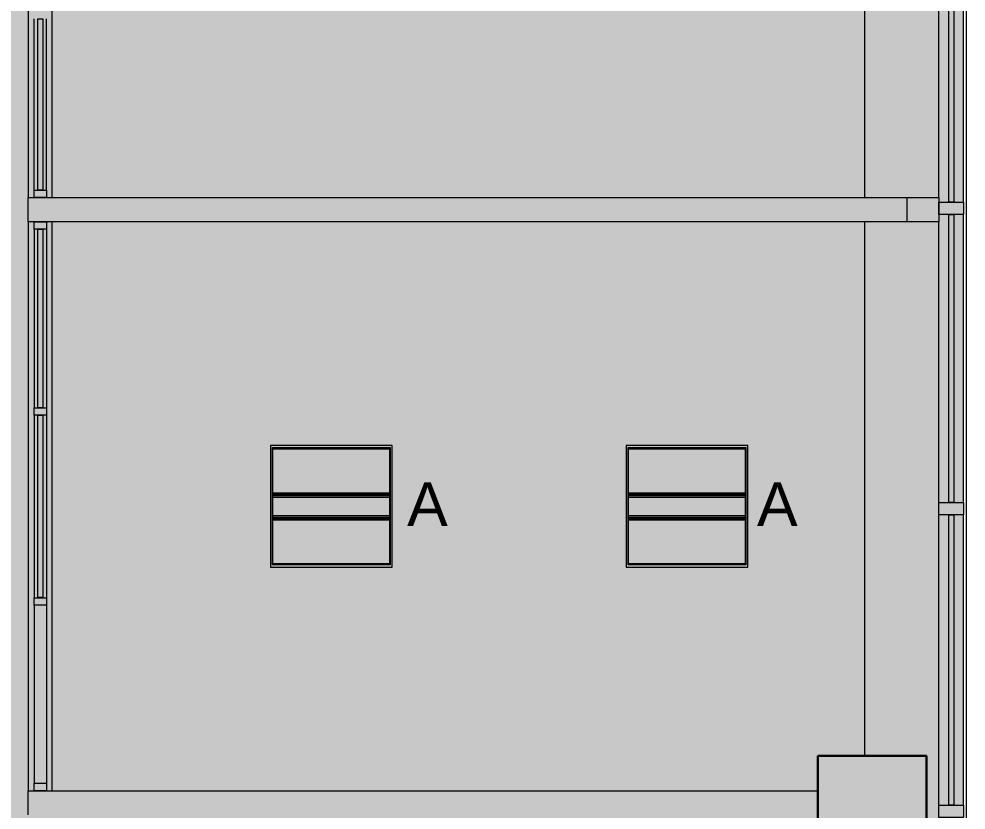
# Model space of a CAD drawing. Header units: inches. Extents: x -1196 to 1003, y -7097 to -4899.
# Drawn here: x 811.2 to 1002.9, y -6478.2 to -6318.2 of the extents above; entities that cross this region are included whole.
import ezdxf

# ---------------------------------------------------------------- set-up
doc = ezdxf.new("R2010")
doc.units = ezdxf.units.IN
doc.header["$MEASUREMENT"] = 0
for name, color, linetype, lineweight in [('A-CLNG', 13, 'Continuous', 13), ('A-DETL-GENF', 92, 'Continuous', 9), ('A-FLOR', 192, 'Continuous', 13), ('A-GLAZ-CURT', 52, 'Continuous', 9), ('A-GLAZ-CWMG', 51, 'Continuous', 9), ('A-WALL', 113, 'Continuous', 9), ('E-LITE-EQPM', 33, 'Continuous', 9), ('E-LITE-EQPM-IDEN', 33, 'Continuous', 9), ('S-COLS', 52, 'Continuous', 9)]:
    doc.layers.add(name, color=color, linetype=linetype, lineweight=lineweight)
doc.styles.add('Arial', font='arial.ttf', dxfattribs={"height": 8.851796})

# ---------------------------------------------------------------- blocks, each defined once
blk = doc.blocks.new('Concrete-Rectangular-Column - 24 X 24-5087837-FIRST FLOOR RCP')
at = {"layer": 'S-COLS', "lineweight": 30}
for p, q in [((-11, 11), (11, 11)), ((-11, -11), (-11, 11)), ((11, 11), (11, -11)), ((11, -11), (-11, -11))]:
    blk.add_line(p, q, dxfattribs=at)
blk = doc.blocks.new('Rectangular Mullion - 2_5_ x 5_ rectangular-V39-FIRST FLOOR RCP')
at = {"layer": 'A-GLAZ-CWMG'}
for p, q in [((997.44, -6354.34), (997.44, -6296.78)), ((1002.44, -6355.28), (1002.44, -6296.78))]:
    blk.add_line(p, q, dxfattribs=at)
blk = doc.blocks.new('System Panel - Glazed-5271094-FIRST FLOOR RCP')
at = {"layer": 'A-GLAZ-CURT', "lineweight": 13}
for p, q in [((-29.25, -0.5), (-29.25, 0.5)), ((-29.25, 0.5), (29.25, 0.5)), ((29.25, 0.5), (29.25, -0.5)), ((29.25, -0.5), (-29.25, -0.5))]:
    blk.add_line(p, q, dxfattribs=at)
blk = doc.blocks.new('Rectangular Mullion - 2_5_ x 5_ rectangular-V40-FIRST FLOOR RCP')
at = {"layer": 'A-GLAZ-CWMG'}
for p, q in [((997.44, -6416.03), (997.44, -6359.21)), ((1002.44, -6416.03), (1002.44, -6357.78))]:
    blk.add_line(p, q, dxfattribs=at)
blk = doc.blocks.new('System Panel - Glazed-5271095-FIRST FLOOR RCP')
at = {"layer": 'A-GLAZ-CURT', "lineweight": 13}
for p, q in [((-29.125, -0.5), (-29.125, 0.5)), ((-29.125, 0.5), (29.125, 0.5)), ((29.125, 0.5), (29.125, -0.5)), ((29.125, -0.5), (-29.125, -0.5))]:
    blk.add_line(p, q, dxfattribs=at)
blk = doc.blocks.new('Rectangular Mullion - 2_5_ x 5_ rectangular-V41-FIRST FLOOR RCP')
at = {"layer": 'A-GLAZ-CWMG'}
for p, q in [((997.44, -6477.28), (997.44, -6418.53)), ((1002.44, -6477.28), (1002.44, -6418.53))]:
    blk.add_line(p, q, dxfattribs=at)
blk = doc.blocks.new('System Panel - Glazed-V37-FIRST FLOOR RCP')
at = {"layer": 'A-GLAZ-CURT', "lineweight": 13}
for p, q in [((-29.375, -0.5), (-29.375, 0.5)), ((-29.375, 0.5), (29.375, 0.5)), ((29.375, 0.5), (29.375, -0.5)), ((29.375, -0.5), (-29.375, -0.5))]:
    blk.add_line(p, q, dxfattribs=at)
blk = doc.blocks.new('Rectangular Mullion - 2_5_ x 5_ rectangular-5269403-FIRST FLOOR RCP')
at = {"layer": 'A-GLAZ-CWMG', "lineweight": 20}
for p, q in [((1.25, 2.5), (-1.25, 2.5)), ((-1.25, 2.5), (-1.25, -2.5)), ((1.25, -2.5), (1.25, 2.5)), ((-1.25, -2.5), (1.25, -2.5))]:
    blk.add_line(p, q, dxfattribs=at)
blk = doc.blocks.new('Rectangular Mullion - 1_5_ x 2_5_ rectangular-5299781-FIRST FLOOR RCP')
at = {"layer": 'A-GLAZ-CWMG', "lineweight": 20}
for p, q in [((-1.5, 1.25), (0, 1.25)), ((-1.5, -1.25), (-1.5, 1.25)), ((0, 1.25), (0, -1.25)), ((0, -1.25), (-1.5, -1.25))]:
    blk.add_line(p, q, dxfattribs=at)
blk = doc.blocks.new('System Panel - Glazed-5299824-FIRST FLOOR RCP')
at = {"layer": 'A-GLAZ-CURT', "lineweight": 13}
for p, q in [((-17.328125, -0.5), (-17.328125, 0.5)), ((-17.328125, 0.5), (17.328125, 0.5)), ((17.328125, 0.5), (17.328125, -0.5)), ((17.328125, -0.5), (-17.328125, -0.5))]:
    blk.add_line(p, q, dxfattribs=at)
blk = doc.blocks.new('Rectangular Mullion - 1_5_ x 2_5_ rectangular-5259299-FIRST FLOOR RCP')
at = {"layer": 'A-GLAZ-CWMG'}
for p, q in [((814.28, -6352.84), (814.28, -6318.18)), ((816.78, -6352.84), (816.78, -6318.18))]:
    blk.add_line(p, q, dxfattribs=at)
blk = doc.blocks.new('Rectangular Mullion - 1_5_ x 2_5_ rectangular-5260433-FIRST FLOOR RCP')
at = {"layer": 'A-GLAZ-CWMG'}
for p, q in [((814.28, -6436.78), (814.28, -6472.84)), ((816.78, -6436.78), (816.78, -6472.84))]:
    blk.add_line(p, q, dxfattribs=at)
blk = doc.blocks.new('Rectangular Mullion - 1_5_ x 2_5_ rectangular-5299777-FIRST FLOOR RCP')
at = {"layer": 'A-GLAZ-CWMG', "lineweight": 20}
for p, q in [((-1.5, 1.25), (0, 1.25)), ((-1.5, -1.25), (-1.5, 1.25)), ((0, 1.25), (0, -1.25)), ((0, -1.25), (-1.5, -1.25))]:
    blk.add_line(p, q, dxfattribs=at)
blk = doc.blocks.new('Rectangular Mullion - 1_5_ x 2_5_ rectangular-5261628-FIRST FLOOR RCP')
at = {"layer": 'A-GLAZ-CWMG'}
for p, q in [((814.28, -6398.37), (814.28, -6435.28)), ((816.78, -6398.37), (816.78, -6435.28))]:
    blk.add_line(p, q, dxfattribs=at)
blk = doc.blocks.new('System Panel - Glazed-5299829-FIRST FLOOR RCP')
at = {"layer": 'A-GLAZ-CURT', "lineweight": 13}
for p, q in [((-18.078125, -0.5), (-18.078125, 0.5)), ((-18.078125, 0.5), (18.078125, 0.5)), ((18.078125, 0.5), (18.078125, -0.5)), ((18.078125, -0.5), (-18.078125, -0.5))]:
    blk.add_line(p, q, dxfattribs=at)
blk = doc.blocks.new('Rectangular Mullion - 1_5_ x 2_5_ rectangular-5299765-FIRST FLOOR RCP')
at = {"layer": 'A-GLAZ-CWMG', "lineweight": 20}
for p, q in [((0.75, 1.25), (-0.75, 1.25)), ((-0.75, 1.25), (-0.75, -1.25)), ((0.75, -1.25), (0.75, 1.25)), ((-0.75, -1.25), (0.75, -1.25))]:
    blk.add_line(p, q, dxfattribs=at)
blk = doc.blocks.new('Rectangular Mullion - 1_5_ x 2_5_ rectangular-5299780-FIRST FLOOR RCP')
at = {"layer": 'A-GLAZ-CWMG', "lineweight": 20}
for p, q in [((0, 1.25), (-1.5, 1.25)), ((-1.5, 1.25), (-1.5, -1.25)), ((0, -1.25), (0, 1.25)), ((-1.5, -1.25), (0, -1.25))]:
    blk.add_line(p, q, dxfattribs=at)
blk = doc.blocks.new('System Panel - Glazed-5299831-FIRST FLOOR RCP')
at = {"layer": 'A-GLAZ-CURT', "lineweight": 13}
for p, q in [((-18.453125, -0.5), (-18.453125, 0.5)), ((-18.453125, 0.5), (18.453125, 0.5)), ((18.453125, 0.5), (18.453125, -0.5)), ((18.453125, -0.5), (-18.453125, -0.5))]:
    blk.add_line(p, q, dxfattribs=at)
blk = doc.blocks.new('Rectangular Mullion - 1_5_ x 2_5_ rectangular-5261631-FIRST FLOOR RCP')
at = {"layer": 'A-GLAZ-CWMG'}
for p, q in [((814.28, -6360.71), (814.28, -6396.87)), ((816.78, -6360.71), (816.78, -6396.87))]:
    blk.add_line(p, q, dxfattribs=at)
blk = doc.blocks.new('Rectangular Mullion - 1_5_ x 2_5_ rectangular-5299828-FIRST FLOOR RCP')
at = {"layer": 'A-GLAZ-CWMG', "lineweight": 20}
for p, q in [((0.75, 1.25), (-0.75, 1.25)), ((-0.75, 1.25), (-0.75, -1.25)), ((0.75, -1.25), (0.75, 1.25)), ((-0.75, -1.25), (0.75, -1.25))]:
    blk.add_line(p, q, dxfattribs=at)
blk = doc.blocks.new('L-Recessed-Axis-Plano - 2 X 2-4550865-FIRST FLOOR RCP')
at = {"layer": 'E-LITE-EQPM'}
for p, q in [((11.91, 11.87), (-11.91, 11.87)), ((-11.91, 11.87), (-11.91, -11.88)), ((-11.88, -11.56), (-11.88, 11.56)), ((-11.88, 11.56), (11.87, 11.56)), ((11.87, 11.56), (11.87, -11.56)), ((11.91, -11.88), (11.91, 11.87)), ((-11.88, 2.74), (11.87, 2.74)), ((11.87, 2.51), (-11.88, 2.51)), ((-11.88, 2.3), (11.87, 2.3)), ((-11.88, 2.2), (11.87, 2.2)), ((-11.88, 1.83), (11.87, 1.83)), ((-11.88, -1.83), (11.87, -1.83)), ((-11.88, -2.2), (11.87, -2.2)), ((-11.88, -2.3), (11.87, -2.3)), ((-11.88, -2.51), (11.87, -2.51)), ((-11.88, -2.74), (11.87, -2.74)), ((-11.91, -11.88), (11.91, -11.88)), ((11.87, -11.56), (-11.88, -11.56))]:
    blk.add_line(p, q, dxfattribs=at)

msp = doc.modelspace()

# ---------------------------------------------------------------- hatches: boundary and pattern name
at = {"layer": 'A-DETL-GENF'}
h = msp.add_hatch(color=253, dxfattribs=at)
h.paths.add_polyline_path([(-96.31, -7097.28), (1002.44, -7097.28), (1002.44, -5859.78), (322.42, -5859.78), (322.44, -6330.92), (683.59, -6330.92), (683.59, -6624.92), (559.5, -6624.92), (559.5, -6380.94), (274.94, -6380.94), (274.94, -6852.28), (-475.06, -6852.28), (-475.06, -7097.28), (-115.06, -7097.28)], flags=0)
h.paths.add_polyline_path([(607.07, -6718.44), (607.07, -6718.44), (607.07, -6718.11)], flags=0)
h.paths.add_polyline_path([(703.07, -6718.44), (703.07, -6718.44), (703.07, -6718.11)], flags=0)
h.paths.add_polyline_path([(415.07, -6718.44), (415.07, -6718.44), (415.07, -6718.11)], flags=0)
h.paths.add_polyline_path([(511.07, -6718.44), (511.07, -6718.44), (511.07, -6718.11)], flags=0)
h.paths.add_polyline_path([(319.07, -6718.44), (319.07, -6718.44), (319.07, -6718.11)], flags=0)
h.paths.add_polyline_path([(481.7, -6462.6), (481.7, -6462.6), (481.7, -6461.7)], flags=0)
h.paths.add_polyline_path([(-1005.67, -6377.88), (-1002.51, -6377.88), (-1002.51, -6251.58), (-715.06, -6251.58), (-715.06, -5622.4), (-875.59, -5622.4), (-875.59, -5364.35), (-276.76, -5364.35), (-276.76, -5627.86), (-149.01, -5627.86), (-149.01, -5748.71), (-83.94, -5813.77), (-83.92, -5862.8), (39.67, -5862.8), (154.2, -5748.27), (42.44, -5636.51), (42.44, -4899.28), (-1195.06, -4899.28), (-1195.06, -6377.88), (-1157.23, -6377.88)], flags=0)
h.paths.add_polyline_path([(703.45, -6310.98), (703.45, -6310.98), (703.45, -6310.76)], flags=0)
h.paths.add_polyline_path([(703.48, -6140.42), (703.48, -6140.42), (703.48, -6139.81)], flags=0)
h.paths.add_polyline_path([(-249.39, -5477.1), (-249.39, -5477.1), (-249.39, -5476.71)], flags=0)

# ---------------------------------------------------------------- linework, layer by layer
at = {"layer": 'A-CLNG'}
for p, q in [((982.44, -6354.34), (982.44, -6249.28)), ((982.44, -6467.28), (982.44, -6359.21)), ((886.76, -6404.5), (862.14, -6404.5)), ((862.14, -6404.5), (862.14, -6429.07)), ((886.76, -6429.07), (886.76, -6404.5)), ((958.76, -6404.5), (934.14, -6404.5)), ((934.14, -6404.5), (934.14, -6429.07)), ((958.76, -6429.07), (958.76, -6404.5)), ((862.14, -6429.07), (886.76, -6429.07)), ((934.14, -6429.07), (958.76, -6429.07))]:
    msp.add_line(p, q, dxfattribs=at)
at = {"layer": 'A-FLOR'}
msp.add_line((1002.94, -5897.28), (1002.94, -7053.28), dxfattribs=at)
at = {"layer": 'A-WALL'}
for p, q in [((813.09, -6242.28), (813.09, -6354.34)), ((817.96, -6354.34), (817.96, -6242.28)), ((813.09, -6359.21), (813.09, -6474.34)), ((817.96, -6474.34), (817.96, -6359.21))]:
    msp.add_line(p, q, dxfattribs=at)
at = {"layer": 'A-WALL', "lineweight": 13}
for p, q in [((813.09, -6359.21), (813.09, -6354.34)), ((813.09, -6354.34), (997.44, -6354.34)), ((990.94, -6354.34), (990.94, -6359.21)), ((997.44, -6354.34), (997.44, -6359.21)), ((997.44, -6359.21), (813.09, -6359.21)), ((813.09, -6479.21), (813.09, -6474.34)), ((813.09, -6474.34), (972.94, -6474.34))]:
    msp.add_line(p, q, dxfattribs=at)

# ---------------------------------------------------------------- block references
at = {"layer": 'A-GLAZ-CURT'}
for name, p, rotation in [('System Panel - Glazed-5271094-FIRST FLOOR RCP', (999.94, -6326.03), 89.99999999999991), ('System Panel - Glazed-5299824-FIRST FLOOR RCP', (815.53, -6335.51), 90.00000000000058), ('System Panel - Glazed-5271095-FIRST FLOOR RCP', (999.94, -6386.9), 89.99999999999991), ('System Panel - Glazed-5299829-FIRST FLOOR RCP', (815.53, -6378.79), 269.9999999999994), ('System Panel - Glazed-5299831-FIRST FLOOR RCP', (815.53, -6416.82), 269.9999999999994), ('System Panel - Glazed-V37-FIRST FLOOR RCP', (999.94, -6447.9), 89.99999999999991)]:
    msp.add_blockref(name, p, dxfattribs=dict(at, rotation=rotation))
at = {"layer": 'A-GLAZ-CWMG'}
for name in ['Rectangular Mullion - 2_5_ x 5_ rectangular-V39-FIRST FLOOR RCP', 'Rectangular Mullion - 1_5_ x 2_5_ rectangular-5259299-FIRST FLOOR RCP', 'Rectangular Mullion - 2_5_ x 5_ rectangular-V40-FIRST FLOOR RCP', 'Rectangular Mullion - 1_5_ x 2_5_ rectangular-5261631-FIRST FLOOR RCP', 'Rectangular Mullion - 1_5_ x 2_5_ rectangular-5261628-FIRST FLOOR RCP', 'Rectangular Mullion - 2_5_ x 5_ rectangular-V41-FIRST FLOOR RCP', 'Rectangular Mullion - 1_5_ x 2_5_ rectangular-5260433-FIRST FLOOR RCP']:
    msp.add_blockref(name, (0, 0), dxfattribs=at)
for name, p, rotation in [('Rectangular Mullion - 1_5_ x 2_5_ rectangular-5299781-FIRST FLOOR RCP', (815.53, -6354.34), 270.0000000000006), ('Rectangular Mullion - 1_5_ x 2_5_ rectangular-5299777-FIRST FLOOR RCP', (815.53, -6359.21), 89.99999999999945)]:
    msp.add_blockref(name, p, dxfattribs=dict(at, rotation=rotation))
at = {"layer": 'A-GLAZ-CWMG', "extrusion": (0, 0, -1)}
for name, p, rotation in [('Rectangular Mullion - 2_5_ x 5_ rectangular-5269403-FIRST FLOOR RCP', (-999.94, -6356.53), 90.0000000000001), ('Rectangular Mullion - 1_5_ x 2_5_ rectangular-5299828-FIRST FLOOR RCP', (-815.53, -6397.62), 270.0000000000006), ('Rectangular Mullion - 2_5_ x 5_ rectangular-5269403-FIRST FLOOR RCP', (-999.94, -6417.28), 90.0000000000001), ('Rectangular Mullion - 1_5_ x 2_5_ rectangular-5299765-FIRST FLOOR RCP', (-815.53, -6436.03), 270.0000000000006), ('Rectangular Mullion - 1_5_ x 2_5_ rectangular-5299780-FIRST FLOOR RCP', (-815.53, -6474.34), 270.0000000000006), ('Rectangular Mullion - 2_5_ x 5_ rectangular-5269403-FIRST FLOOR RCP', (-999.94, -6478.53), 90.0000000000001)]:
    msp.add_blockref(name, p, dxfattribs=dict(at, rotation=rotation))
at = {"layer": 'E-LITE-EQPM', "extrusion": (0, 0, -1), "rotation": 180}
for p in [(-874.45, -6416.79), (-946.45, -6416.79)]:
    msp.add_blockref('L-Recessed-Axis-Plano - 2 X 2-4550865-FIRST FLOOR RCP', p, dxfattribs=at)
at = {"layer": 'S-COLS'}
msp.add_blockref('Concrete-Rectangular-Column - 24 X 24-5087837-FIRST FLOOR RCP', (983.94, -6478.28), dxfattribs=at)

# ---------------------------------------------------------------- texts
at = {"layer": 'E-LITE-EQPM-IDEN', "char_height": 8.85, "width": 9.828, "attachment_point": 2, "line_spacing_factor": 0.938532, "style": 'Arial'}
for insert in [(893.91, -6411.94), (964.73, -6411.94)]:
    msp.add_mtext('A', dxfattribs=dict(at, insert=insert))

doc.saveas('drawing.dxf')
